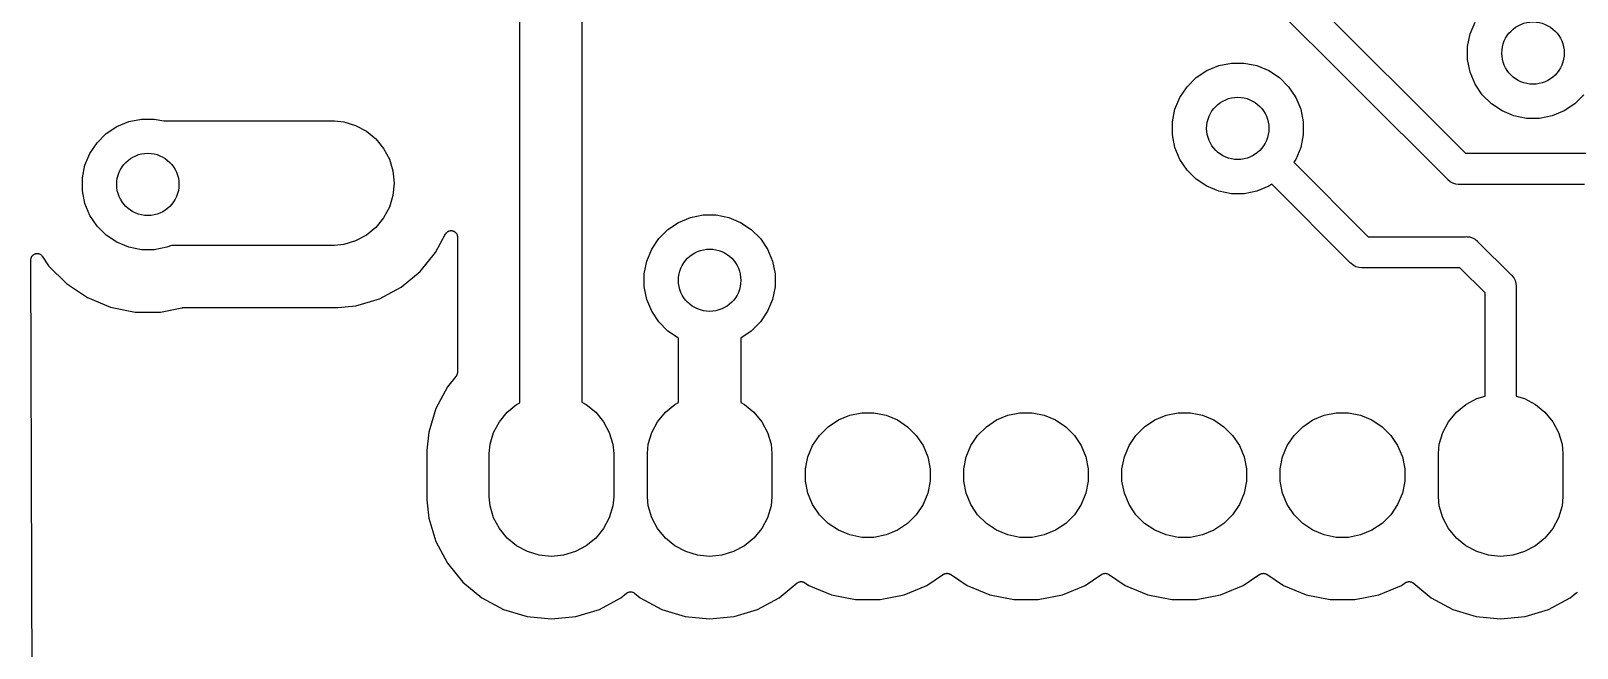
# Model space of a CAD drawing. Extents: x 3.33 to 7.29, y -2.55 to 0.23.
# Drawn here: x 3.355 to 4.333, y -1.771 to -1.38 of the extents above; entities that cross this region are included whole.
import ezdxf

# ---------------------------------------------------------------- set-up
doc = ezdxf.new("R2010")
doc.units = 0
doc.header["$MEASUREMENT"] = 0
doc.layers.add('BLACK', color=7, linetype='CONTINUOUS')

msp = doc.modelspace()

# ---------------------------------------------------------------- linework, layer by layer
at = {"layer": 'BLACK', "linetype": 'CONTINUOUS'}
for p, q in [((3.70354, -1.22654), (3.70354, -1.61528)), ((3.66417, -1.6157), (3.66417, -1.26591)), ((4.1189, -1.31482), (4.26195, -1.45787)), ((4.25057, -1.47433), (4.10244, -1.3262)), ((4.26497, -1.38243), (4.26809, -1.37491)), ((4.26339, -1.39042), (4.26497, -1.38243)), ((4.26339, -1.39856), (4.26339, -1.39042)), ((4.09176, -1.41002), (4.09853, -1.40549)), ((4.09853, -1.40549), (4.10605, -1.40238)), ((4.10605, -1.40238), (4.11404, -1.40079)), ((4.11404, -1.40079), (4.12218, -1.40079)), ((4.12218, -1.40079), (4.13017, -1.40238)), ((4.13017, -1.40238), (4.13769, -1.40549)), ((4.13769, -1.40549), (4.14446, -1.41002)), ((4.26497, -1.40655), (4.26339, -1.39856)), ((4.26809, -1.41407), (4.26497, -1.40655)), ((4.08148, -1.42254), (4.086, -1.41577)), ((4.086, -1.41577), (4.09176, -1.41002)), ((4.14446, -1.41002), (4.15022, -1.41577)), ((4.15022, -1.41577), (4.15474, -1.42254)), ((4.27261, -1.42084), (4.26809, -1.41407)), ((4.07836, -1.43007), (4.08148, -1.42254)), ((4.15474, -1.42254), (4.15786, -1.43007)), ((4.27837, -1.4266), (4.27261, -1.42084)), ((4.28514, -1.43112), (4.27837, -1.4266)), ((4.33108, -1.4266), (4.32431, -1.43112)), ((4.33683, -1.42084), (4.33108, -1.4266)), ((3.41708, -1.43781), (3.42506, -1.43622)), ((3.42506, -1.43622), (3.43321, -1.43622)), ((3.43321, -1.43622), (3.43914, -1.4374)), ((4.07677, -1.43805), (4.07836, -1.43007)), ((4.15786, -1.43007), (4.15945, -1.43805)), ((4.29267, -1.43424), (4.28514, -1.43112)), ((4.30065, -1.43583), (4.29267, -1.43424)), ((4.3088, -1.43583), (4.30065, -1.43583)), ((4.31678, -1.43424), (4.3088, -1.43583)), ((4.32431, -1.43112), (4.31678, -1.43424)), ((3.39702, -1.45121), (3.40278, -1.44545)), ((3.40278, -1.44545), (3.40955, -1.44093)), ((3.40955, -1.44093), (3.41708, -1.43781)), ((3.43914, -1.4374), (3.54721, -1.4374)), ((3.54721, -1.4374), (3.55299, -1.43797)), ((3.55299, -1.43797), (3.56041, -1.44022)), ((3.56041, -1.44022), (3.56725, -1.44388)), ((3.56725, -1.44388), (3.57325, -1.4488)), ((4.07677, -1.4462), (4.07677, -1.43805)), ((4.07836, -1.45418), (4.07677, -1.4462)), ((4.15945, -1.4462), (4.15786, -1.45418)), ((4.15945, -1.43805), (4.15945, -1.4462)), ((3.3925, -1.45798), (3.39702, -1.45121)), ((3.57325, -1.4488), (3.57817, -1.45479)), ((3.57817, -1.45479), (3.58182, -1.46163)), ((4.08148, -1.46171), (4.07836, -1.45418)), ((4.15786, -1.45418), (4.15474, -1.46171)), ((3.3878, -1.47349), (3.38938, -1.4655)), ((3.38938, -1.4655), (3.3925, -1.45798)), ((3.58182, -1.46163), (3.58408, -1.46905)), ((4.086, -1.46848), (4.08148, -1.46171)), ((4.15474, -1.46171), (4.15349, -1.46359)), ((4.15349, -1.46359), (4.20053, -1.51063)), ((4.26195, -1.45787), (4.34086, -1.45787)), ((3.3878, -1.48163), (3.3878, -1.47349)), ((3.58408, -1.46905), (3.58484, -1.47677)), ((4.09176, -1.47424), (4.086, -1.46848)), ((4.09853, -1.47876), (4.09176, -1.47424)), ((4.25088, -1.47471), (4.25057, -1.47433)), ((4.25238, -1.47594), (4.25088, -1.47471)), ((3.38938, -1.48962), (3.3878, -1.48163)), ((3.58408, -1.48449), (3.58182, -1.49191)), ((3.58484, -1.47677), (3.58408, -1.48449)), ((4.10605, -1.48188), (4.09853, -1.47876)), ((4.11404, -1.48346), (4.10605, -1.48188)), ((4.12218, -1.48346), (4.11404, -1.48346)), ((4.13017, -1.48188), (4.12218, -1.48346)), ((4.13769, -1.47876), (4.13017, -1.48188)), ((4.13957, -1.4775), (4.13769, -1.47876)), ((4.18916, -1.52709), (4.13957, -1.4775)), ((4.25409, -1.47685), (4.25238, -1.47594)), ((4.25594, -1.47742), (4.25409, -1.47685)), ((4.25739, -1.47756), (4.25594, -1.47742)), ((4.25787, -1.47761), (4.25739, -1.47756)), ((4.25739, -1.47756), (4.25739, -1.47756)), ((4.25836, -1.47756), (4.25787, -1.47761)), ((4.33726, -1.47756), (4.25836, -1.47756)), ((3.3925, -1.49714), (3.38938, -1.48962)), ((3.58182, -1.49191), (3.57817, -1.49875)), ((3.39702, -1.50391), (3.3925, -1.49714)), ((3.40278, -1.50967), (3.39702, -1.50391)), ((3.57325, -1.50475), (3.56725, -1.50967)), ((3.57817, -1.49875), (3.57325, -1.50475)), ((3.7579, -1.50608), (3.76467, -1.50156)), ((3.76467, -1.50156), (3.77219, -1.49844)), ((3.77219, -1.49844), (3.78018, -1.49685)), ((3.78018, -1.49685), (3.78832, -1.49685)), ((3.78832, -1.49685), (3.79631, -1.49844)), ((3.79631, -1.49844), (3.80383, -1.50156)), ((3.80383, -1.50156), (3.8106, -1.50608)), ((3.40955, -1.51419), (3.40278, -1.50967)), ((3.41708, -1.51731), (3.40955, -1.51419)), ((3.56041, -1.51332), (3.55299, -1.51557)), ((3.56725, -1.50967), (3.56041, -1.51332)), ((3.61106, -1.52073), (3.61739, -1.50888)), ((3.61739, -1.50888), (3.61742, -1.50884)), ((3.61742, -1.50884), (3.61753, -1.50868)), ((3.61753, -1.50868), (3.61762, -1.50852)), ((3.61762, -1.50852), (3.61774, -1.50836)), ((3.61774, -1.50836), (3.61786, -1.5082)), ((3.61786, -1.5082), (3.61799, -1.50807)), ((3.61799, -1.50807), (3.61811, -1.50793)), ((3.61811, -1.50793), (3.61826, -1.5078)), ((3.61826, -1.5078), (3.61841, -1.50767)), ((3.61841, -1.50767), (3.61856, -1.50756)), ((3.61856, -1.50756), (3.61871, -1.50744)), ((3.61871, -1.50744), (3.61888, -1.50735)), ((3.61888, -1.50735), (3.61905, -1.50725)), ((3.61905, -1.50725), (3.61922, -1.50718)), ((3.61922, -1.50718), (3.61939, -1.50709)), ((3.61939, -1.50709), (3.61958, -1.50703)), ((3.61958, -1.50703), (3.61976, -1.50696)), ((3.61976, -1.50696), (3.61995, -1.50693)), ((3.61995, -1.50693), (3.62013, -1.50687)), ((3.62013, -1.50687), (3.62032, -1.50685)), ((3.62032, -1.50685), (3.62052, -1.50682)), ((3.62052, -1.50682), (3.62071, -1.50682)), ((3.62071, -1.50682), (3.62089, -1.5068)), ((3.62089, -1.5068), (3.62109, -1.50682)), ((3.62109, -1.50682), (3.62129, -1.50682)), ((3.62129, -1.50682), (3.62147, -1.50686)), ((3.62147, -1.50686), (3.62166, -1.50688)), ((3.62166, -1.50688), (3.62185, -1.50694)), ((3.62185, -1.50694), (3.62204, -1.50698)), ((3.62204, -1.50698), (3.62221, -1.50705)), ((3.62221, -1.50705), (3.62239, -1.50711)), ((3.62239, -1.50711), (3.62256, -1.5072)), ((3.62256, -1.5072), (3.62275, -1.50728)), ((3.62275, -1.50728), (3.6229, -1.50739)), ((3.6229, -1.50739), (3.62307, -1.50748)), ((3.62307, -1.50748), (3.62322, -1.5076)), ((3.62322, -1.5076), (3.62338, -1.50771)), ((3.62338, -1.50771), (3.62351, -1.50785)), ((3.62351, -1.50785), (3.62366, -1.50797)), ((3.62366, -1.50797), (3.62378, -1.50812)), ((3.62378, -1.50812), (3.62392, -1.50826)), ((3.62392, -1.50826), (3.62403, -1.50841)), ((3.62403, -1.50841), (3.62415, -1.50856)), ((3.62415, -1.50856), (3.62424, -1.50873)), ((3.62424, -1.50873), (3.62435, -1.5089)), ((3.62435, -1.5089), (3.62442, -1.50907)), ((3.62442, -1.50907), (3.62451, -1.50924)), ((3.62451, -1.50924), (3.62456, -1.50943)), ((3.62456, -1.50943), (3.62464, -1.50961)), ((3.62464, -1.50961), (3.62467, -1.50979)), ((3.62467, -1.50979), (3.62473, -1.50997)), ((3.62473, -1.50997), (3.62475, -1.51017)), ((3.62475, -1.51017), (3.62479, -1.51036)), ((3.62479, -1.51036), (3.62478, -1.51055)), ((3.62478, -1.51055), (3.6248, -1.51074)), ((3.6248, -1.51074), (3.6248, -1.59652)), ((3.74762, -1.51861), (3.75214, -1.51184)), ((3.75214, -1.51184), (3.7579, -1.50608)), ((3.8106, -1.50608), (3.81636, -1.51184)), ((3.81636, -1.51184), (3.82089, -1.51861)), ((4.20053, -1.51063), (4.26212, -1.51063)), ((4.26212, -1.51063), (4.2626, -1.51058)), ((4.2626, -1.51058), (4.26308, -1.51063)), ((4.26308, -1.51063), (4.26453, -1.51077)), ((4.26453, -1.51077), (4.26638, -1.51134)), ((4.26638, -1.51134), (4.26809, -1.51225)), ((4.26809, -1.51225), (4.26959, -1.51348)), ((4.26959, -1.51348), (4.2699, -1.51385)), ((4.2699, -1.51385), (4.29087, -1.53482)), ((3.35527, -1.52483), (3.35531, -1.5244)), ((3.35531, -1.5244), (3.35539, -1.52415)), ((3.35531, -1.5244), (3.35531, -1.5244)), ((3.35531, -1.5244), (3.35531, -1.5244)), ((3.35539, -1.52415), (3.35554, -1.52366)), ((3.35554, -1.52366), (3.3557, -1.52337)), ((3.35554, -1.52366), (3.35554, -1.52366)), ((3.35554, -1.52366), (3.35554, -1.52366)), ((3.3557, -1.52337), (3.35591, -1.52299)), ((3.35591, -1.52299), (3.35615, -1.5227)), ((3.35591, -1.52299), (3.35591, -1.52299)), ((3.35591, -1.52299), (3.35591, -1.52299)), ((3.35615, -1.5227), (3.3564, -1.5224)), ((3.3564, -1.5224), (3.3564, -1.5224)), ((3.3564, -1.5224), (3.35641, -1.5224)), ((3.35641, -1.5224), (3.35676, -1.52211)), ((3.35676, -1.52211), (3.357, -1.52192)), ((3.357, -1.52192), (3.35742, -1.5217)), ((3.357, -1.52192), (3.357, -1.52192)), ((3.357, -1.52192), (3.357, -1.52192)), ((3.35742, -1.5217), (3.35768, -1.52156)), ((3.35768, -1.52156), (3.35806, -1.52145)), ((3.35768, -1.52156), (3.35768, -1.52156)), ((3.35768, -1.52156), (3.35768, -1.52156)), ((3.35806, -1.52145), (3.35842, -1.52134)), ((3.35842, -1.52134), (3.35872, -1.52131)), ((3.35842, -1.52134), (3.35842, -1.52134)), ((3.35842, -1.52134), (3.35842, -1.52134)), ((3.35872, -1.52131), (3.35918, -1.52127)), ((3.35918, -1.52127), (3.35918, -1.52127)), ((3.35918, -1.52127), (3.35918, -1.52127)), ((3.35918, -1.52127), (3.35948, -1.5213)), ((3.35948, -1.5213), (3.35995, -1.52135)), ((3.35995, -1.52135), (3.35995, -1.52135)), ((3.35995, -1.52135), (3.35995, -1.52135)), ((3.35995, -1.52135), (3.36025, -1.52144)), ((3.36025, -1.52144), (3.36068, -1.52157)), ((3.36068, -1.52157), (3.36068, -1.52157)), ((3.36068, -1.52157), (3.36068, -1.52157)), ((3.36068, -1.52157), (3.36099, -1.52173)), ((3.36099, -1.52173), (3.36136, -1.52193)), ((3.36136, -1.52193), (3.36136, -1.52193)), ((3.36136, -1.52193), (3.36136, -1.52193)), ((3.36136, -1.52193), (3.36168, -1.5222)), ((3.36168, -1.5222), (3.36195, -1.52242)), ((3.36195, -1.52242), (3.36195, -1.52242)), ((3.36195, -1.52242), (3.36195, -1.52242)), ((3.36195, -1.52242), (3.36223, -1.52275)), ((3.36223, -1.52275), (3.36244, -1.52302)), ((3.36244, -1.52302), (3.36244, -1.52302)), ((3.36244, -1.52302), (3.36244, -1.52302)), ((3.36244, -1.52302), (3.36644, -1.52901)), ((3.42506, -1.5189), (3.41708, -1.51731)), ((3.43321, -1.5189), (3.42506, -1.5189)), ((3.44119, -1.51731), (3.43321, -1.5189)), ((3.44401, -1.51614), (3.44119, -1.51731)), ((3.54721, -1.51614), (3.44401, -1.51614)), ((3.55299, -1.51557), (3.54721, -1.51614)), ((3.60122, -1.53272), (3.61106, -1.52073)), ((3.7445, -1.52613), (3.74762, -1.51861)), ((3.82089, -1.51861), (3.824, -1.52613)), ((3.35523, -1.52516), (3.35527, -1.52483)), ((3.35523, -1.52522), (3.35523, -1.52516)), ((3.35523, -1.52516), (3.35523, -1.52516)), ((3.35523, -1.52516), (3.35523, -1.52516)), ((3.35731, -2.21024), (3.35523, -1.52522)), ((3.36644, -1.52901), (3.37769, -1.54025)), ((3.58923, -1.54256), (3.60122, -1.53272)), ((3.74291, -1.53412), (3.7445, -1.52613)), ((3.74291, -1.54226), (3.74291, -1.53412)), ((3.824, -1.52613), (3.82559, -1.53412)), ((3.82559, -1.53412), (3.82559, -1.54226)), ((4.18946, -1.52747), (4.18916, -1.52709)), ((4.19096, -1.5287), (4.18946, -1.52747)), ((4.1921, -1.5293), (4.19096, -1.5287)), ((4.19267, -1.52961), (4.1921, -1.5293)), ((4.19453, -1.53017), (4.19267, -1.52961)), ((4.19646, -1.53036), (4.19453, -1.53017)), ((4.19694, -1.53031), (4.19646, -1.53036)), ((4.25852, -1.53031), (4.19694, -1.53031)), ((4.27441, -1.5462), (4.25852, -1.53031)), ((3.37769, -1.54025), (3.3909, -1.54908)), ((3.57555, -1.54987), (3.58923, -1.54256)), ((3.7445, -1.55025), (3.74291, -1.54226)), ((3.82559, -1.54226), (3.824, -1.55025)), ((4.29087, -1.53482), (4.29125, -1.53513)), ((4.29125, -1.53513), (4.29248, -1.53663)), ((4.29248, -1.53663), (4.29339, -1.53834)), ((4.29339, -1.53834), (4.29395, -1.5402)), ((4.29395, -1.5402), (4.29409, -1.54164)), ((4.29409, -1.54164), (4.29414, -1.54213)), ((4.29414, -1.54213), (4.29409, -1.54261)), ((4.29409, -1.54261), (4.29409, -1.61145)), ((3.3909, -1.54908), (3.40559, -1.55517)), ((3.56071, -1.55437), (3.57555, -1.54987)), ((3.74762, -1.55777), (3.7445, -1.55025)), ((3.824, -1.55025), (3.82089, -1.55777)), ((4.27441, -1.61145), (4.27441, -1.5462)), ((3.40559, -1.55517), (3.42118, -1.55827)), ((3.42118, -1.55827), (3.43708, -1.55827)), ((3.43708, -1.55827), (3.45056, -1.55559)), ((3.45056, -1.55559), (3.45061, -1.55558)), ((3.45056, -1.55559), (3.45056, -1.55559)), ((3.45056, -1.55559), (3.45056, -1.55559)), ((3.45056, -1.55559), (3.45056, -1.55559)), ((3.45061, -1.55558), (3.45097, -1.55555)), ((3.45097, -1.55555), (3.45133, -1.55551)), ((3.45133, -1.55551), (3.54914, -1.55551)), ((3.54914, -1.55551), (3.56071, -1.55437)), ((3.75214, -1.56454), (3.74762, -1.55777)), ((3.82089, -1.55777), (3.81636, -1.56454)), ((3.7579, -1.5703), (3.75214, -1.56454)), ((3.76457, -1.57475), (3.7579, -1.5703)), ((3.8106, -1.5703), (3.80394, -1.57475)), ((3.81636, -1.56454), (3.8106, -1.5703)), ((3.76457, -1.61549), (3.76457, -1.57475)), ((3.80394, -1.57475), (3.80394, -1.61549)), ((3.62391, -1.59901), (3.61847, -1.60565)), ((3.624, -1.59887), (3.62391, -1.59901)), ((3.62411, -1.59874), (3.624, -1.59887)), ((3.62422, -1.59855), (3.62411, -1.59874)), ((3.62434, -1.59838), (3.62422, -1.59855)), ((3.6244, -1.59822), (3.62434, -1.59838)), ((3.62448, -1.59807), (3.6244, -1.59822)), ((3.62455, -1.59786), (3.62448, -1.59807)), ((3.62463, -1.59767), (3.62455, -1.59786)), ((3.62467, -1.5975), (3.62463, -1.59767)), ((3.62472, -1.59734), (3.62467, -1.5975)), ((3.62474, -1.59712), (3.62472, -1.59734)), ((3.62478, -1.59691), (3.62474, -1.59712)), ((3.6248, -1.59657), (3.62478, -1.59674)), ((3.62478, -1.59674), (3.62478, -1.59691)), ((3.6248, -1.59652), (3.6248, -1.59657)), ((3.61847, -1.60565), (3.61115, -1.61933)), ((4.26911, -1.61306), (4.27441, -1.61145)), ((4.29409, -1.61145), (4.29939, -1.61306)), ((3.61115, -1.61933), (3.60665, -1.63417)), ((3.65136, -1.62763), (3.65628, -1.62163)), ((3.65628, -1.62163), (3.66227, -1.61671)), ((3.66227, -1.61671), (3.66417, -1.6157)), ((3.70354, -1.61528), (3.70623, -1.61671)), ((3.70623, -1.61671), (3.71223, -1.62163)), ((3.71223, -1.62163), (3.71715, -1.62763)), ((3.75136, -1.62763), (3.75628, -1.62163)), ((3.75628, -1.62163), (3.76227, -1.61671)), ((3.76227, -1.61671), (3.76457, -1.61549)), ((3.80394, -1.61549), (3.80623, -1.61671)), ((3.80623, -1.61671), (3.81223, -1.62163)), ((3.81223, -1.62163), (3.81715, -1.62763)), ((3.87277, -1.62356), (3.88037, -1.62205)), ((3.88037, -1.62205), (3.88813, -1.62205)), ((3.88813, -1.62205), (3.89574, -1.62356)), ((3.97277, -1.62356), (3.98037, -1.62205)), ((3.98037, -1.62205), (3.98813, -1.62205)), ((3.98813, -1.62205), (3.99574, -1.62356)), ((4.07277, -1.62356), (4.08037, -1.62205)), ((4.08037, -1.62205), (4.08813, -1.62205)), ((4.08813, -1.62205), (4.09574, -1.62356)), ((4.17277, -1.62356), (4.18037, -1.62205)), ((4.18037, -1.62205), (4.18813, -1.62205)), ((4.18813, -1.62205), (4.19574, -1.62356)), ((4.25136, -1.62763), (4.25628, -1.62163)), ((4.25628, -1.62163), (4.26227, -1.61671)), ((4.26227, -1.61671), (4.26911, -1.61306)), ((4.29939, -1.61306), (4.30623, -1.61671)), ((4.30623, -1.61671), (4.31223, -1.62163)), ((4.31223, -1.62163), (4.31715, -1.62763)), ((3.6477, -1.63447), (3.65136, -1.62763)), ((3.71715, -1.62763), (3.7208, -1.63447)), ((3.7477, -1.63447), (3.75136, -1.62763)), ((3.81715, -1.62763), (3.8208, -1.63447)), ((3.85367, -1.63632), (3.85915, -1.63084)), ((3.85915, -1.63084), (3.8656, -1.62653)), ((3.8656, -1.62653), (3.87277, -1.62356)), ((3.89574, -1.62356), (3.9029, -1.62653)), ((3.9029, -1.62653), (3.90935, -1.63084)), ((3.90935, -1.63084), (3.91483, -1.63632)), ((3.95367, -1.63632), (3.95915, -1.63084)), ((3.95915, -1.63084), (3.9656, -1.62653)), ((3.9656, -1.62653), (3.97277, -1.62356)), ((3.99574, -1.62356), (4.0029, -1.62653)), ((4.0029, -1.62653), (4.00935, -1.63084)), ((4.00935, -1.63084), (4.01483, -1.63632)), ((4.05367, -1.63632), (4.05915, -1.63084)), ((4.05915, -1.63084), (4.0656, -1.62653)), ((4.0656, -1.62653), (4.07277, -1.62356)), ((4.09574, -1.62356), (4.1029, -1.62653)), ((4.1029, -1.62653), (4.10935, -1.63084)), ((4.10935, -1.63084), (4.11483, -1.63632)), ((4.15367, -1.63632), (4.15916, -1.63084)), ((4.15916, -1.63084), (4.1656, -1.62653)), ((4.1656, -1.62653), (4.17277, -1.62356)), ((4.19574, -1.62356), (4.2029, -1.62653)), ((4.2029, -1.62653), (4.20935, -1.63084)), ((4.20935, -1.63084), (4.21483, -1.63632)), ((4.2477, -1.63447), (4.25136, -1.62763)), ((4.31715, -1.62763), (4.3208, -1.63447)), ((3.60665, -1.63417), (3.60551, -1.64574)), ((3.64488, -1.64767), (3.64545, -1.64189)), ((3.64545, -1.64189), (3.6477, -1.63447)), ((3.7208, -1.63447), (3.72305, -1.64189)), ((3.72305, -1.64189), (3.72362, -1.64767)), ((3.74488, -1.64767), (3.74545, -1.64189)), ((3.74545, -1.64189), (3.7477, -1.63447)), ((3.8208, -1.63447), (3.82305, -1.64189)), ((3.82305, -1.64189), (3.82362, -1.64767)), ((3.84936, -1.64277), (3.85367, -1.63632)), ((3.91483, -1.63632), (3.91914, -1.64277)), ((3.94936, -1.64277), (3.95367, -1.63632)), ((4.01483, -1.63632), (4.01914, -1.64277)), ((4.04936, -1.64277), (4.05367, -1.63632)), ((4.11483, -1.63632), (4.11914, -1.64277)), ((4.14936, -1.64277), (4.15367, -1.63632)), ((4.21483, -1.63632), (4.21914, -1.64277)), ((4.24488, -1.64767), (4.24545, -1.64189)), ((4.24545, -1.64189), (4.2477, -1.63447)), ((4.3208, -1.63447), (4.32305, -1.64189)), ((4.32305, -1.64189), (4.32362, -1.64767)), ((3.60551, -1.64574), (3.60551, -1.6771)), ((3.64488, -1.67516), (3.64488, -1.64767)), ((3.72362, -1.64767), (3.72362, -1.67516)), ((3.74488, -1.67516), (3.74488, -1.64767)), ((3.82362, -1.64767), (3.82362, -1.67516)), ((3.84488, -1.65754), (3.84639, -1.64993)), ((3.84639, -1.64993), (3.84936, -1.64277)), ((3.91914, -1.64277), (3.92211, -1.64993)), ((3.92211, -1.64993), (3.92362, -1.65754)), ((3.94488, -1.65754), (3.94639, -1.64993)), ((3.94639, -1.64993), (3.94936, -1.64277)), ((4.01914, -1.64277), (4.02211, -1.64993)), ((4.02211, -1.64993), (4.02362, -1.65754)), ((4.04488, -1.65754), (4.04639, -1.64993)), ((4.04639, -1.64993), (4.04936, -1.64277)), ((4.11914, -1.64277), (4.12211, -1.64993)), ((4.12211, -1.64993), (4.12362, -1.65754)), ((4.14488, -1.65754), (4.14639, -1.64993)), ((4.14639, -1.64993), (4.14936, -1.64277)), ((4.21914, -1.64277), (4.22211, -1.64993)), ((4.22211, -1.64993), (4.22362, -1.65754)), ((4.24488, -1.67516), (4.24488, -1.64767)), ((4.32362, -1.64767), (4.32362, -1.67516)), ((3.84488, -1.66529), (3.84488, -1.65754)), ((3.92362, -1.65754), (3.92362, -1.66529)), ((3.94488, -1.66529), (3.94488, -1.65754)), ((4.02362, -1.65754), (4.02362, -1.66529)), ((4.04488, -1.66529), (4.04488, -1.65754)), ((4.12362, -1.65754), (4.12362, -1.66529)), ((4.14488, -1.66529), (4.14488, -1.65754)), ((4.22362, -1.65754), (4.22362, -1.66529)), ((3.84639, -1.6729), (3.84488, -1.66529)), ((3.92362, -1.66529), (3.92211, -1.6729)), ((3.94639, -1.6729), (3.94488, -1.66529)), ((4.02362, -1.66529), (4.02211, -1.6729)), ((4.04639, -1.6729), (4.04488, -1.66529)), ((4.12362, -1.66529), (4.12211, -1.6729)), ((4.14639, -1.6729), (4.14488, -1.66529)), ((4.22362, -1.66529), (4.22211, -1.6729)), ((3.60551, -1.6771), (3.60665, -1.68866)), ((3.64545, -1.68095), (3.64488, -1.67516)), ((3.6477, -1.68837), (3.64545, -1.68095)), ((3.72305, -1.68095), (3.7208, -1.68837)), ((3.72362, -1.67516), (3.72305, -1.68095)), ((3.74545, -1.68095), (3.74488, -1.67516)), ((3.7477, -1.68837), (3.74545, -1.68095)), ((3.82305, -1.68095), (3.8208, -1.68837)), ((3.82362, -1.67516), (3.82305, -1.68095)), ((3.84936, -1.68007), (3.84639, -1.6729)), ((3.85367, -1.68651), (3.84936, -1.68007)), ((3.91914, -1.68007), (3.91483, -1.68651)), ((3.92211, -1.6729), (3.91914, -1.68007)), ((3.94936, -1.68007), (3.94639, -1.6729)), ((3.95367, -1.68651), (3.94936, -1.68007)), ((4.01914, -1.68007), (4.01483, -1.68651)), ((4.02211, -1.6729), (4.01914, -1.68007)), ((4.04936, -1.68007), (4.04639, -1.6729)), ((4.05367, -1.68651), (4.04936, -1.68007)), ((4.11914, -1.68007), (4.11483, -1.68651)), ((4.12211, -1.6729), (4.11914, -1.68007)), ((4.14936, -1.68007), (4.14639, -1.6729)), ((4.15367, -1.68651), (4.14936, -1.68007)), ((4.21914, -1.68007), (4.21483, -1.68651)), ((4.22211, -1.6729), (4.21914, -1.68007)), ((4.24545, -1.68095), (4.24488, -1.67516)), ((4.2477, -1.68837), (4.24545, -1.68095)), ((4.32305, -1.68095), (4.3208, -1.68837)), ((4.32362, -1.67516), (4.32305, -1.68095)), ((3.60665, -1.68866), (3.61115, -1.70351)), ((3.65136, -1.69521), (3.6477, -1.68837)), ((3.7208, -1.68837), (3.71715, -1.69521)), ((3.75136, -1.69521), (3.7477, -1.68837)), ((3.8208, -1.68837), (3.81715, -1.69521)), ((3.85915, -1.692), (3.85367, -1.68651)), ((3.91483, -1.68651), (3.90935, -1.692)), ((3.95915, -1.692), (3.95367, -1.68651)), ((4.01483, -1.68651), (4.00935, -1.692)), ((4.05915, -1.692), (4.05367, -1.68651)), ((4.11483, -1.68651), (4.10935, -1.692)), ((4.15916, -1.692), (4.15367, -1.68651)), ((4.21483, -1.68651), (4.20935, -1.692)), ((4.25136, -1.69521), (4.2477, -1.68837)), ((4.3208, -1.68837), (4.31715, -1.69521)), ((3.65628, -1.7012), (3.65136, -1.69521)), ((3.71715, -1.69521), (3.71223, -1.7012)), ((3.75628, -1.7012), (3.75136, -1.69521)), ((3.81715, -1.69521), (3.81223, -1.7012)), ((3.8656, -1.69631), (3.85915, -1.692)), ((3.87277, -1.69927), (3.8656, -1.69631)), ((3.88037, -1.70079), (3.87277, -1.69927)), ((3.89574, -1.69927), (3.88813, -1.70079)), ((3.9029, -1.69631), (3.89574, -1.69927)), ((3.90935, -1.692), (3.9029, -1.69631)), ((3.9656, -1.69631), (3.95915, -1.692)), ((3.97277, -1.69927), (3.9656, -1.69631)), ((3.98037, -1.70079), (3.97277, -1.69927)), ((3.99574, -1.69927), (3.98813, -1.70079)), ((4.0029, -1.69631), (3.99574, -1.69927)), ((4.00935, -1.692), (4.0029, -1.69631)), ((4.0656, -1.69631), (4.05915, -1.692)), ((4.07277, -1.69927), (4.0656, -1.69631)), ((4.08037, -1.70079), (4.07277, -1.69927)), ((4.09574, -1.69927), (4.08813, -1.70079)), ((4.1029, -1.69631), (4.09574, -1.69927)), ((4.10935, -1.692), (4.1029, -1.69631)), ((4.1656, -1.69631), (4.15916, -1.692)), ((4.17277, -1.69927), (4.1656, -1.69631)), ((4.18037, -1.70079), (4.17277, -1.69927)), ((4.19574, -1.69927), (4.18813, -1.70079)), ((4.2029, -1.69631), (4.19574, -1.69927)), ((4.20935, -1.692), (4.2029, -1.69631)), ((4.25628, -1.7012), (4.25136, -1.69521)), ((4.31715, -1.69521), (4.31223, -1.7012)), ((3.61115, -1.70351), (3.61847, -1.71719)), ((3.66227, -1.70612), (3.65628, -1.7012)), ((3.66911, -1.70978), (3.66227, -1.70612)), ((3.67653, -1.71203), (3.66911, -1.70978)), ((3.69939, -1.70978), (3.69197, -1.71203)), ((3.70623, -1.70612), (3.69939, -1.70978)), ((3.71223, -1.7012), (3.70623, -1.70612)), ((3.76227, -1.70612), (3.75628, -1.7012)), ((3.76911, -1.70978), (3.76227, -1.70612)), ((3.77653, -1.71203), (3.76911, -1.70978)), ((3.79939, -1.70978), (3.79197, -1.71203)), ((3.80623, -1.70612), (3.79939, -1.70978)), ((3.81223, -1.7012), (3.80623, -1.70612)), ((3.88813, -1.70079), (3.88037, -1.70079)), ((3.98813, -1.70079), (3.98037, -1.70079)), ((4.08813, -1.70079), (4.08037, -1.70079)), ((4.18813, -1.70079), (4.18037, -1.70079)), ((4.26227, -1.70612), (4.25628, -1.7012)), ((4.26911, -1.70978), (4.26227, -1.70612)), ((4.27653, -1.71203), (4.26911, -1.70978)), ((4.29939, -1.70978), (4.29197, -1.71203)), ((4.30623, -1.70612), (4.29939, -1.70978)), ((4.31223, -1.7012), (4.30623, -1.70612)), ((3.61847, -1.71719), (3.62831, -1.72918)), ((3.68425, -1.71279), (3.67653, -1.71203)), ((3.69197, -1.71203), (3.68425, -1.71279)), ((3.78425, -1.71279), (3.77653, -1.71203)), ((3.79197, -1.71203), (3.78425, -1.71279)), ((4.28425, -1.71279), (4.27653, -1.71203)), ((4.29197, -1.71203), (4.28425, -1.71279)), ((3.62831, -1.72918), (3.64029, -1.73902)), ((3.82821, -1.73902), (3.83962, -1.72965)), ((3.83962, -1.72965), (3.83966, -1.72962)), ((3.83966, -1.72962), (3.83981, -1.72952)), ((3.83981, -1.72952), (3.83994, -1.72941)), ((3.83994, -1.72941), (3.84013, -1.72931)), ((3.84013, -1.72931), (3.8403, -1.7292)), ((3.8403, -1.7292), (3.84047, -1.72914)), ((3.84047, -1.72914), (3.84062, -1.72905)), ((3.84062, -1.72905), (3.84082, -1.72899)), ((3.84082, -1.72899), (3.84102, -1.72892)), ((3.84102, -1.72892), (3.84119, -1.72888)), ((3.84119, -1.72888), (3.84136, -1.72883)), ((3.84136, -1.72883), (3.84157, -1.72881)), ((3.84157, -1.72881), (3.84177, -1.72877)), ((3.84177, -1.72877), (3.84195, -1.72878)), ((3.84195, -1.72878), (3.84212, -1.72876)), ((3.84212, -1.72876), (3.84233, -1.72878)), ((3.84233, -1.72878), (3.84254, -1.72878)), ((3.84254, -1.72878), (3.84271, -1.72882)), ((3.84271, -1.72882), (3.84289, -1.72884)), ((3.84289, -1.72884), (3.84309, -1.7289)), ((3.84309, -1.7289), (3.84329, -1.72894)), ((3.84329, -1.72894), (3.84345, -1.72901)), ((3.84345, -1.72901), (3.84362, -1.72906)), ((3.84362, -1.72906), (3.84381, -1.72916)), ((3.84381, -1.72916), (3.844, -1.72924)), ((3.844, -1.72924), (3.84415, -1.72934)), ((3.84415, -1.72934), (3.8443, -1.72942)), ((3.8443, -1.72942), (3.84695, -1.7312)), ((3.92155, -1.7312), (3.93206, -1.72417)), ((3.93206, -1.72417), (3.93208, -1.72416)), ((3.93208, -1.72416), (3.93211, -1.72414)), ((3.93208, -1.72416), (3.93208, -1.72416)), ((3.93208, -1.72416), (3.93208, -1.72416)), ((3.93211, -1.72414), (3.93244, -1.72397)), ((3.93244, -1.72397), (3.93276, -1.7238)), ((3.93276, -1.7238), (3.93278, -1.72379)), ((3.93278, -1.72379), (3.93279, -1.72379)), ((3.93279, -1.72379), (3.93315, -1.72368)), ((3.93315, -1.72368), (3.9335, -1.72358)), ((3.9335, -1.72358), (3.93351, -1.72358)), ((3.93351, -1.72358), (3.93353, -1.72357)), ((3.93353, -1.72357), (3.9339, -1.72354)), ((3.9339, -1.72354), (3.93426, -1.72351)), ((3.93426, -1.72351), (3.93428, -1.72351)), ((3.93428, -1.72351), (3.9343, -1.72351)), ((3.9343, -1.72351), (3.93466, -1.72355)), ((3.93466, -1.72355), (3.93503, -1.72358)), ((3.93503, -1.72358), (3.93504, -1.72359)), ((3.93504, -1.72359), (3.93506, -1.72359)), ((3.93506, -1.72359), (3.93541, -1.7237)), ((3.93541, -1.7237), (3.93576, -1.72381)), ((3.93576, -1.72381), (3.93578, -1.72382)), ((3.93578, -1.72382), (3.93579, -1.72382)), ((3.93579, -1.72382), (3.93611, -1.724)), ((3.93611, -1.724), (3.93644, -1.72417)), ((3.93644, -1.72417), (3.94695, -1.7312)), ((4.02155, -1.7312), (4.03206, -1.72417)), ((4.03206, -1.72417), (4.03208, -1.72416)), ((4.03208, -1.72416), (4.03211, -1.72414)), ((4.03208, -1.72416), (4.03208, -1.72416)), ((4.03208, -1.72416), (4.03208, -1.72416)), ((4.03211, -1.72414), (4.03244, -1.72397)), ((4.03244, -1.72397), (4.03276, -1.7238)), ((4.03276, -1.7238), (4.03278, -1.72379)), ((4.03278, -1.72379), (4.03279, -1.72379)), ((4.03279, -1.72379), (4.03315, -1.72368)), ((4.03315, -1.72368), (4.0335, -1.72358)), ((4.0335, -1.72358), (4.03351, -1.72358)), ((4.03351, -1.72358), (4.03353, -1.72357)), ((4.03353, -1.72357), (4.0339, -1.72354)), ((4.0339, -1.72354), (4.03426, -1.72351)), ((4.03426, -1.72351), (4.03428, -1.72351)), ((4.03428, -1.72351), (4.0343, -1.72351)), ((4.0343, -1.72351), (4.03466, -1.72355)), ((4.03466, -1.72355), (4.03503, -1.72358)), ((4.03503, -1.72358), (4.03504, -1.72359)), ((4.03504, -1.72359), (4.03506, -1.72359)), ((4.03506, -1.72359), (4.03541, -1.7237)), ((4.03541, -1.7237), (4.03576, -1.72381)), ((4.03576, -1.72381), (4.03578, -1.72382)), ((4.03578, -1.72382), (4.03579, -1.72382)), ((4.03579, -1.72382), (4.03611, -1.724)), ((4.03611, -1.724), (4.03644, -1.72417)), ((4.03644, -1.72417), (4.04695, -1.7312)), ((4.12155, -1.7312), (4.13206, -1.72417)), ((4.13206, -1.72417), (4.13208, -1.72416)), ((4.13208, -1.72416), (4.13211, -1.72414)), ((4.13208, -1.72416), (4.13208, -1.72416)), ((4.13208, -1.72416), (4.13208, -1.72416)), ((4.13211, -1.72414), (4.13244, -1.72397)), ((4.13244, -1.72397), (4.13276, -1.7238)), ((4.13276, -1.7238), (4.13278, -1.72379)), ((4.13278, -1.72379), (4.13279, -1.72379)), ((4.13279, -1.72379), (4.13315, -1.72368)), ((4.13315, -1.72368), (4.1335, -1.72358)), ((4.1335, -1.72358), (4.13351, -1.72358)), ((4.13351, -1.72358), (4.13353, -1.72357)), ((4.13353, -1.72357), (4.1339, -1.72354)), ((4.1339, -1.72354), (4.13426, -1.72351)), ((4.13426, -1.72351), (4.13428, -1.72351)), ((4.13428, -1.72351), (4.1343, -1.72351)), ((4.1343, -1.72351), (4.13466, -1.72355)), ((4.13466, -1.72355), (4.13503, -1.72358)), ((4.13503, -1.72358), (4.13504, -1.72359)), ((4.13504, -1.72359), (4.13506, -1.72359)), ((4.13506, -1.72359), (4.13541, -1.7237)), ((4.13541, -1.7237), (4.13576, -1.72381)), ((4.13576, -1.72381), (4.13578, -1.72382)), ((4.13578, -1.72382), (4.13579, -1.72382)), ((4.13579, -1.72382), (4.13611, -1.724)), ((4.13611, -1.724), (4.13644, -1.72417)), ((4.13644, -1.72417), (4.14695, -1.7312)), ((4.22155, -1.7312), (4.2242, -1.72942)), ((4.2242, -1.72942), (4.22425, -1.72939)), ((4.22425, -1.72939), (4.2244, -1.72931)), ((4.2244, -1.72931), (4.22455, -1.72921)), ((4.22455, -1.72921), (4.22475, -1.72914)), ((4.22475, -1.72914), (4.22493, -1.72904)), ((4.22493, -1.72904), (4.2251, -1.72899)), ((4.2251, -1.72899), (4.22526, -1.72892)), ((4.22526, -1.72892), (4.22547, -1.72888)), ((4.22547, -1.72888), (4.22567, -1.72883)), ((4.22567, -1.72883), (4.22584, -1.72881)), ((4.22584, -1.72881), (4.22602, -1.72878)), ((4.22602, -1.72878), (4.22623, -1.72878)), ((4.22623, -1.72878), (4.22643, -1.72876)), ((4.22643, -1.72876), (4.22661, -1.72878)), ((4.22661, -1.72878), (4.22679, -1.72878)), ((4.22679, -1.72878), (4.22699, -1.72882)), ((4.22699, -1.72882), (4.2272, -1.72884)), ((4.2272, -1.72884), (4.22737, -1.7289)), ((4.22737, -1.7289), (4.22754, -1.72893)), ((4.22754, -1.72893), (4.22773, -1.72901)), ((4.22773, -1.72901), (4.22793, -1.72907)), ((4.22793, -1.72907), (4.22809, -1.72916)), ((4.22809, -1.72916), (4.22825, -1.72923)), ((4.22825, -1.72923), (4.22842, -1.72934)), ((4.22842, -1.72934), (4.22861, -1.72944)), ((4.22861, -1.72944), (4.22874, -1.72956)), ((4.22874, -1.72956), (4.22889, -1.72965)), ((4.22889, -1.72965), (4.24029, -1.73902)), ((3.64029, -1.73902), (3.65397, -1.74633)), ((3.71453, -1.74633), (3.72821, -1.73902)), ((3.72821, -1.73902), (3.73175, -1.73611)), ((3.73175, -1.73611), (3.73177, -1.73609)), ((3.73177, -1.73609), (3.7318, -1.73607)), ((3.73177, -1.73609), (3.73177, -1.73609)), ((3.73177, -1.73609), (3.73177, -1.73609)), ((3.7318, -1.73607), (3.73211, -1.73587)), ((3.73211, -1.73587), (3.73241, -1.73567)), ((3.73241, -1.73567), (3.73243, -1.73566)), ((3.73243, -1.73566), (3.73244, -1.73565)), ((3.73244, -1.73565), (3.73279, -1.73552)), ((3.73279, -1.73552), (3.73313, -1.73538)), ((3.73313, -1.73538), (3.73314, -1.73537)), ((3.73314, -1.73537), (3.73316, -1.73537)), ((3.73316, -1.73537), (3.73352, -1.7353)), ((3.73352, -1.7353), (3.73388, -1.73523)), ((3.73388, -1.73523), (3.7339, -1.73523)), ((3.7339, -1.73523), (3.73391, -1.73523)), ((3.73391, -1.73523), (3.73428, -1.73523)), ((3.73428, -1.73523), (3.73465, -1.73523)), ((3.73465, -1.73523), (3.73466, -1.73524)), ((3.73466, -1.73524), (3.73468, -1.73524)), ((3.73468, -1.73524), (3.73504, -1.73531)), ((3.73504, -1.73531), (3.7354, -1.73538)), ((3.7354, -1.73538), (3.73542, -1.73539)), ((3.73542, -1.73539), (3.73543, -1.73539)), ((3.73543, -1.73539), (3.73577, -1.73554)), ((3.73577, -1.73554), (3.73611, -1.73568)), ((3.73611, -1.73568), (3.73612, -1.73569)), ((3.73612, -1.73569), (3.73614, -1.73569)), ((3.73614, -1.73569), (3.73644, -1.7359)), ((3.73644, -1.7359), (3.73675, -1.73611)), ((3.73675, -1.73611), (3.74029, -1.73902)), ((3.74029, -1.73902), (3.75397, -1.74633)), ((3.81453, -1.74633), (3.82821, -1.73902)), ((3.84695, -1.7312), (3.86128, -1.73713)), ((3.86128, -1.73713), (3.8765, -1.74016)), ((3.89201, -1.74016), (3.90722, -1.73713)), ((3.90722, -1.73713), (3.92155, -1.7312)), ((3.94695, -1.7312), (3.96128, -1.73713)), ((3.96128, -1.73713), (3.9765, -1.74016)), ((3.99201, -1.74016), (4.00722, -1.73713)), ((4.00722, -1.73713), (4.02155, -1.7312)), ((4.04695, -1.7312), (4.06128, -1.73713)), ((4.06128, -1.73713), (4.0765, -1.74016)), ((4.09201, -1.74016), (4.10722, -1.73713)), ((4.10722, -1.73713), (4.12155, -1.7312)), ((4.14695, -1.7312), (4.16128, -1.73713)), ((4.16128, -1.73713), (4.1765, -1.74016)), ((4.19201, -1.74016), (4.20722, -1.73713)), ((4.20722, -1.73713), (4.22155, -1.7312)), ((4.24029, -1.73902), (4.25397, -1.74633)), ((4.31453, -1.74633), (4.32821, -1.73902)), ((4.32821, -1.73902), (4.33175, -1.73611)), ((4.33175, -1.73611), (4.33177, -1.73609)), ((4.33177, -1.73609), (4.3318, -1.73607)), ((4.33177, -1.73609), (4.33177, -1.73609)), ((4.33177, -1.73609), (4.33177, -1.73609)), ((4.3318, -1.73607), (4.33211, -1.73587)), ((4.33211, -1.73587), (4.33241, -1.73567)), ((4.33241, -1.73567), (4.33243, -1.73566)), ((4.33243, -1.73566), (4.33244, -1.73565)), ((4.33244, -1.73565), (4.33279, -1.73552)), ((3.65397, -1.74633), (3.66882, -1.75083)), ((3.69969, -1.75083), (3.71453, -1.74633)), ((3.75397, -1.74633), (3.76882, -1.75083)), ((3.79969, -1.75083), (3.81453, -1.74633)), ((3.8765, -1.74016), (3.89201, -1.74016)), ((3.9765, -1.74016), (3.99201, -1.74016)), ((4.0765, -1.74016), (4.09201, -1.74016)), ((4.1765, -1.74016), (4.19201, -1.74016)), ((4.25397, -1.74633), (4.26882, -1.75083)), ((4.29969, -1.75083), (4.31453, -1.74633)), ((3.66882, -1.75083), (3.68425, -1.75235)), ((3.68425, -1.75235), (3.69969, -1.75083)), ((3.76882, -1.75083), (3.78425, -1.75235)), ((3.78425, -1.75235), (3.79969, -1.75083)), ((4.26882, -1.75083), (4.28425, -1.75235)), ((4.28425, -1.75235), (4.29969, -1.75083))]:
    msp.add_line(p, q, dxfattribs=at)
at = {"layer": 'BLACK'}
for centre in [(4.30472, -1.39449), (4.11811, -1.44213), (3.42913, -1.47756), (3.78425, -1.53819)]:
    msp.add_circle(centre, 0.01969, dxfattribs=at)

doc.saveas('drawing.dxf')
